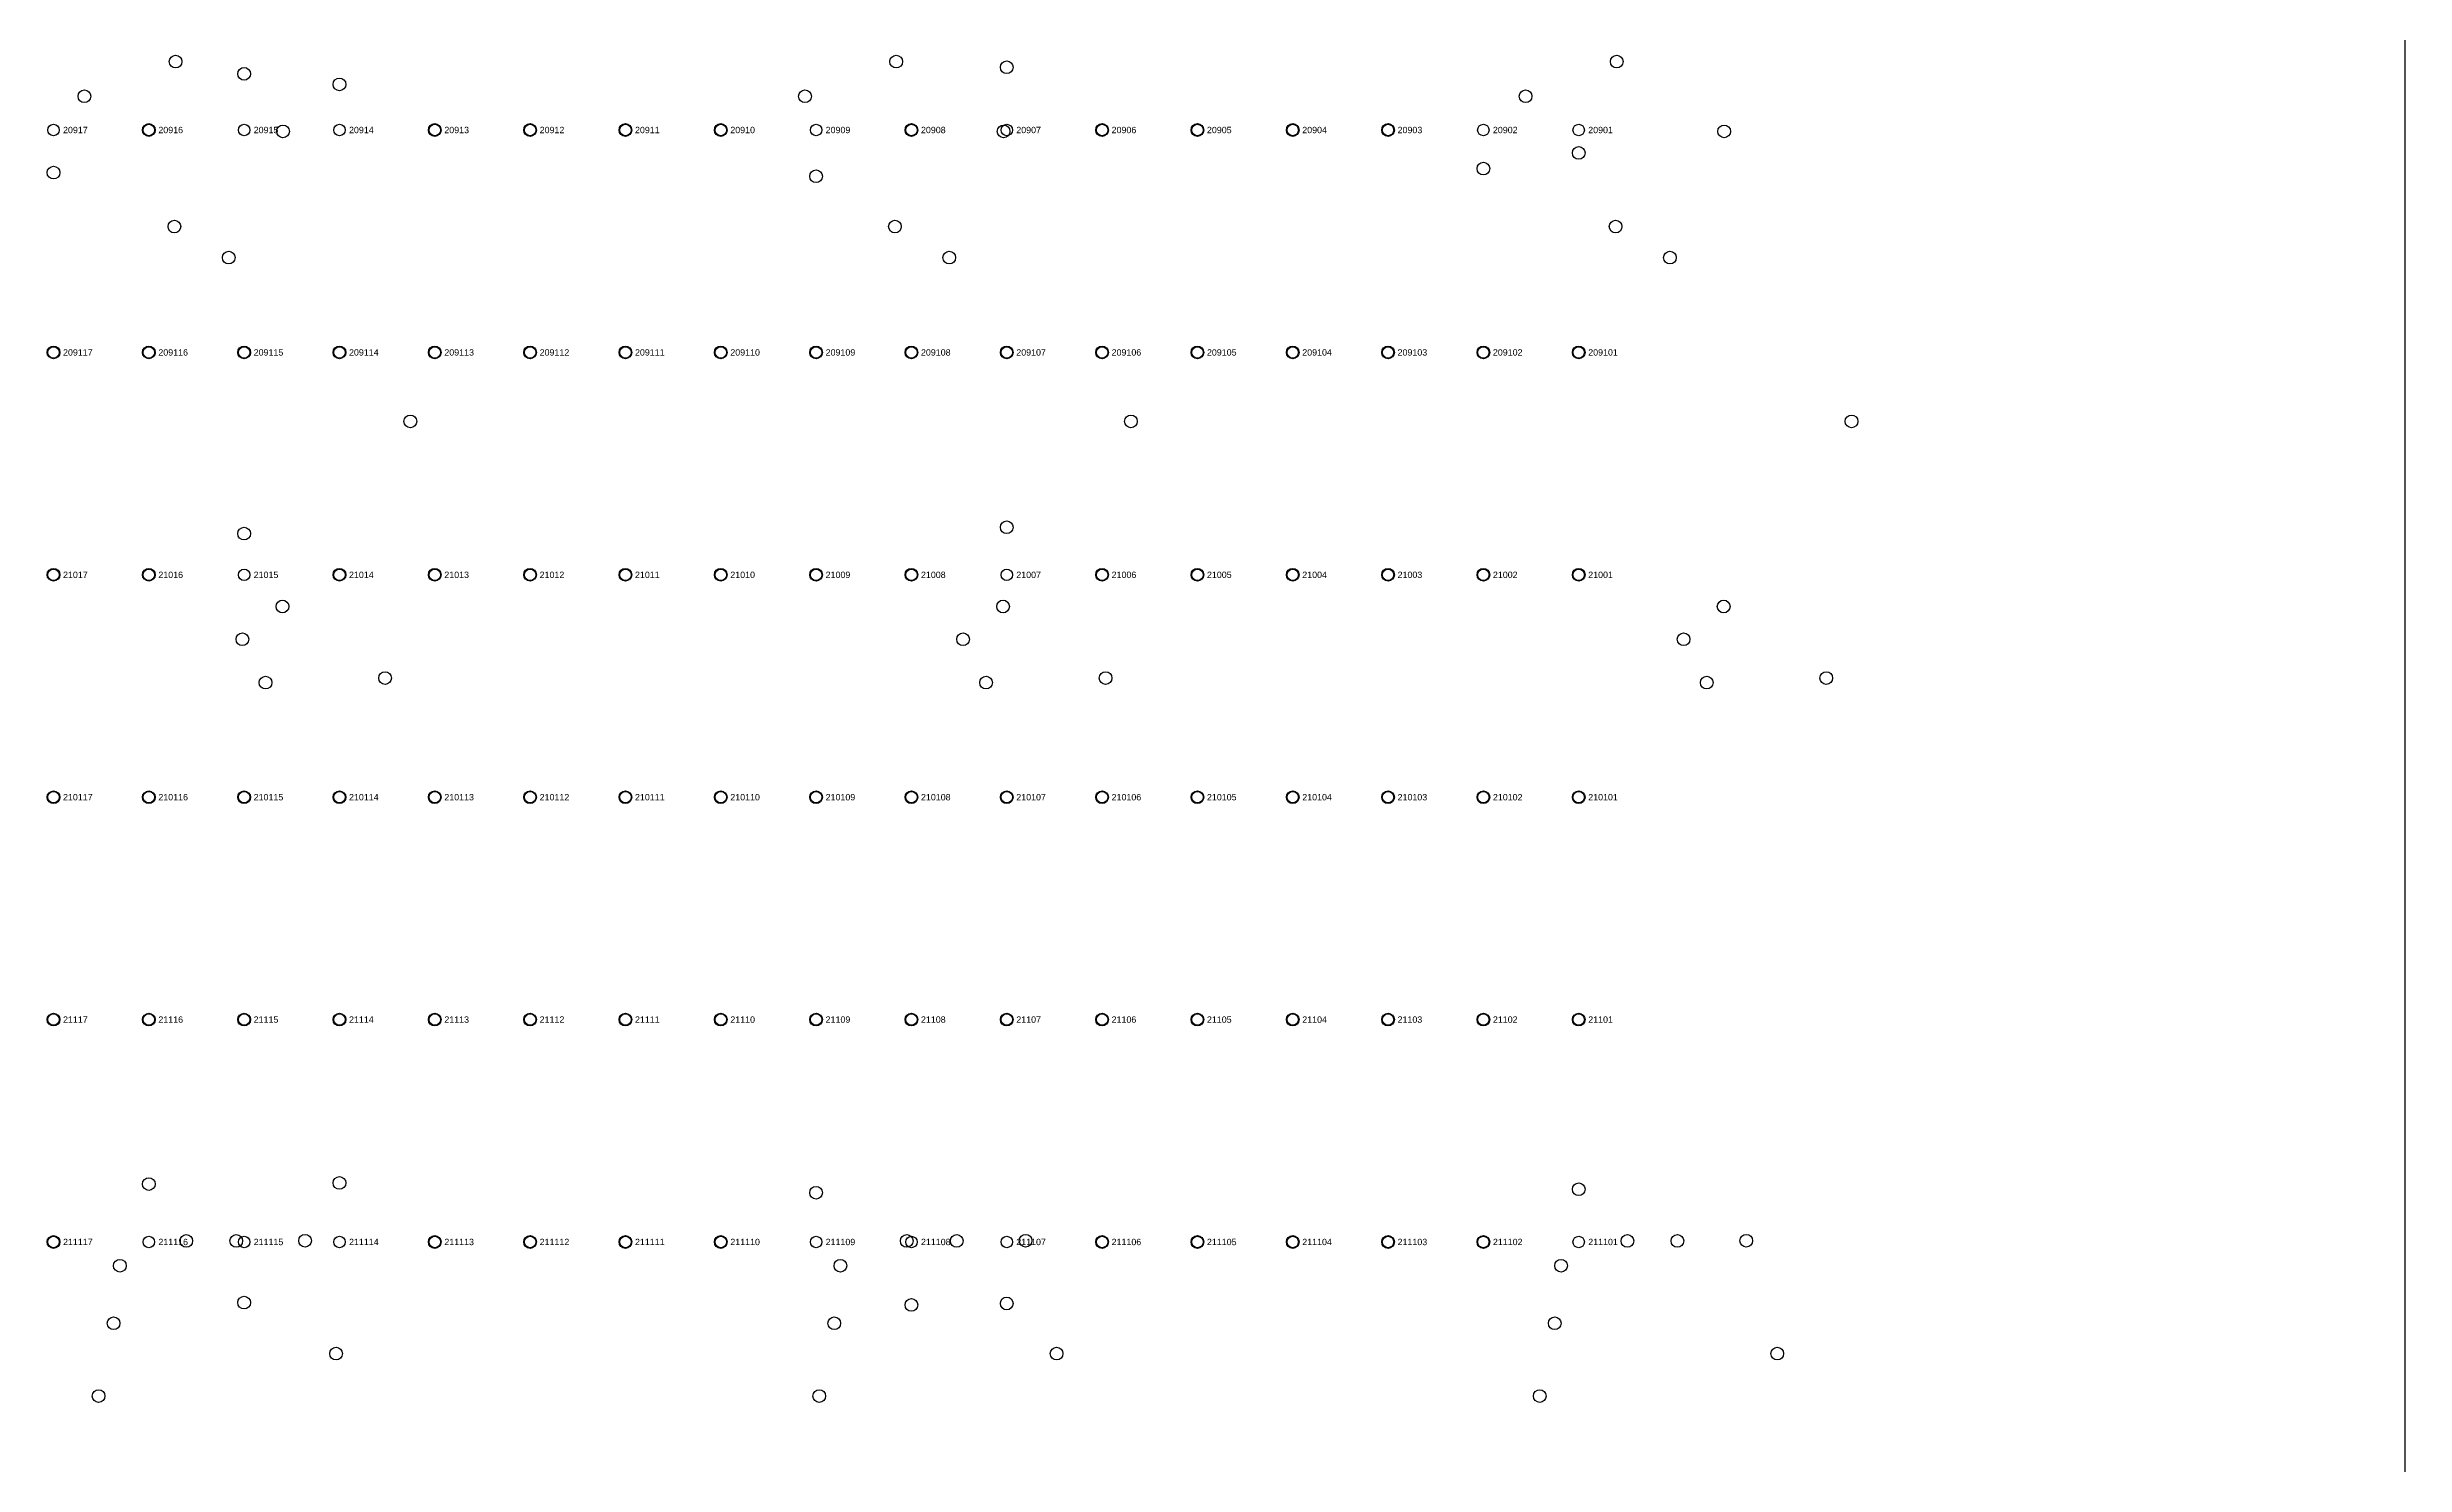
# Model space of a CAD drawing. Extents: x -5 to 376, y -217 to 241.
# Drawn here: x 282 to 376.2, y 12 to 68.7 of the extents above; entities that cross this region are included whole.
import ezdxf

# ---------------------------------------------------------------- set-up
doc = ezdxf.new("R2010")
doc.units = 0
for name, color, linetype in [('BOTTOM_PROBES', 1, 'CONTINUOUS'), ('FIXTURE_INTERFACE_PIN', 4, 'CONTINUOUS'), ('FIXTURE_OUTLINE', 144, 'CONTINUOUS'), ('TESTER_INTERFACE_PIN', 144, 'CONTINUOUS'), ('TESTER_INTERFACE_PIN_LABEL', 144, 'CONTINUOUS')]:
    doc.layers.add(name, color=color, linetype=linetype)
doc.styles.get("Standard").update_dxf_attribs({"font": 'arial.ttf'})

msp = doc.modelspace()

# ---------------------------------------------------------------- linework, layer by layer
at = {"layer": 'BOTTOM_PROBES'}
for centre in [(287.10128, 68.07454), (315.90234, 68.07454), (344.7034, 68.07454), (283.45638, 66.69278), (312.25744, 66.69278), (341.0585, 66.69278), (291.39388, 65.28308), (320.19494, 65.28308), (348.996, 65.28308), (287.05302, 61.48324), (315.85408, 61.48324), (344.65514, 61.48324), (289.22472, 60.24372), (318.02578, 60.24372), (346.82684, 60.24372), (296.48404, 53.69306), (325.2851, 53.69306), (354.08616, 53.69306), (291.37356, 46.29404), (320.17462, 46.29404), (348.97568, 46.29404), (289.77336, 44.9834), (318.57442, 44.9834), (347.37548, 44.9834), (290.69538, 43.25366), (295.47312, 43.434), (319.49644, 43.25366), (324.27418, 43.434), (348.2975, 43.25366), (353.07524, 43.434), (287.52546, 20.93214), (289.52444, 20.93214), (292.27526, 20.9423), (316.32652, 20.93214), (318.3255, 20.93214), (321.07632, 20.9423), (345.12758, 20.93214), (347.12656, 20.93214), (349.87738, 20.9423), (284.8737, 19.94154), (313.67476, 19.94154), (342.47582, 19.94154), (284.62478, 17.64284), (313.42584, 17.64284), (342.2269, 17.64284), (293.51478, 16.43126), (322.31584, 16.43126), (351.1169, 16.43126), (284.02534, 14.732), (312.8264, 14.732), (341.62746, 14.732)]:
    msp.add_circle(centre, 0.254, dxfattribs=at)
at = {"layer": 'FIXTURE_INTERFACE_PIN'}
for centre in [(320.32194, 67.85102), (289.84194, 67.58686), (293.65194, 67.16268), (286.03194, 65.3415), (297.46194, 65.3415), (301.27194, 65.3415), (305.08194, 65.3415), (308.89194, 65.3415), (316.51194, 65.3415), (324.13194, 65.3415), (327.94194, 65.3415), (331.75194, 65.3415), (335.56194, 65.3415), (343.18194, 64.42456), (282.22194, 63.63716), (312.70194, 63.49492), (339.37194, 63.79718), (282.22194, 56.4515), (286.03194, 56.4515), (289.84194, 56.4515), (293.65194, 56.4515), (297.46194, 56.4515), (301.27194, 56.4515), (305.08194, 56.4515), (308.89194, 56.4515), (312.70194, 56.4515), (316.51194, 56.4515), (320.32194, 56.4515), (324.13194, 56.4515), (327.94194, 56.4515), (331.75194, 56.4515), (335.56194, 56.4515), (339.37194, 56.4515), (343.18194, 56.4515), (289.84194, 49.20996), (320.32194, 49.46396), (282.22194, 47.5615), (286.03194, 47.5615), (293.65194, 47.5615), (297.46194, 47.5615), (301.27194, 47.5615), (305.08194, 47.5615), (308.89194, 47.5615), (312.70194, 47.5615), (316.51194, 47.5615), (324.13194, 47.5615), (327.94194, 47.5615), (331.75194, 47.5615), (335.56194, 47.5615), (339.37194, 47.5615), (343.18194, 47.5615), (282.22194, 38.6715), (286.03194, 38.6715), (289.84194, 38.6715), (293.65194, 38.6715), (297.46194, 38.6715), (301.27194, 38.6715), (305.08194, 38.6715), (308.89194, 38.6715), (312.70194, 38.6715), (316.51194, 38.6715), (320.32194, 38.6715), (324.13194, 38.6715), (327.94194, 38.6715), (331.75194, 38.6715), (335.56194, 38.6715), (339.37194, 38.6715), (343.18194, 38.6715), (282.22194, 29.7815), (286.03194, 29.7815), (289.84194, 29.7815), (293.65194, 29.7815), (297.46194, 29.7815), (301.27194, 29.7815), (305.08194, 29.7815), (308.89194, 29.7815), (312.70194, 29.7815), (316.51194, 29.7815), (320.32194, 29.7815), (324.13194, 29.7815), (327.94194, 29.7815), (331.75194, 29.7815), (335.56194, 29.7815), (339.37194, 29.7815), (343.18194, 29.7815), (286.03194, 23.20798), (293.65194, 23.2537), (312.70194, 22.86), (343.18194, 22.99716), (282.22194, 20.8915), (297.46194, 20.8915), (301.27194, 20.8915), (305.08194, 20.8915), (308.89194, 20.8915), (324.13194, 20.8915), (327.94194, 20.8915), (331.75194, 20.8915), (335.56194, 20.8915), (339.37194, 20.8915), (289.84194, 18.47088), (316.51194, 18.37436), (320.32194, 18.43278)]:
    msp.add_circle(centre, 0.254, dxfattribs=at)
at = {"layer": 'FIXTURE_OUTLINE'}
msp.add_line((376.20194, 240.6015), (376.20194, -216.5985), dxfattribs=at)
at = {"layer": 'TESTER_INTERFACE_PIN'}
for centre in [(282.22194, 65.3415), (286.03194, 65.3415), (289.84194, 65.3415), (293.65194, 65.3415), (297.46194, 65.3415), (301.27194, 65.3415), (305.08194, 65.3415), (308.89194, 65.3415), (312.70194, 65.3415), (316.51194, 65.3415), (320.32194, 65.3415), (324.13194, 65.3415), (327.94194, 65.3415), (331.75194, 65.3415), (335.56194, 65.3415), (339.37194, 65.3415), (343.18194, 65.3415), (282.22194, 56.4515), (286.03194, 56.4515), (289.84194, 56.4515), (293.65194, 56.4515), (297.46194, 56.4515), (301.27194, 56.4515), (305.08194, 56.4515), (308.89194, 56.4515), (312.70194, 56.4515), (316.51194, 56.4515), (320.32194, 56.4515), (324.13194, 56.4515), (327.94194, 56.4515), (331.75194, 56.4515), (335.56194, 56.4515), (339.37194, 56.4515), (343.18194, 56.4515), (282.22194, 47.5615), (286.03194, 47.5615), (289.84194, 47.5615), (293.65194, 47.5615), (297.46194, 47.5615), (301.27194, 47.5615), (305.08194, 47.5615), (308.89194, 47.5615), (312.70194, 47.5615), (316.51194, 47.5615), (320.32194, 47.5615), (324.13194, 47.5615), (327.94194, 47.5615), (331.75194, 47.5615), (335.56194, 47.5615), (339.37194, 47.5615), (343.18194, 47.5615), (282.22194, 38.6715), (286.03194, 38.6715), (289.84194, 38.6715), (293.65194, 38.6715), (297.46194, 38.6715), (301.27194, 38.6715), (305.08194, 38.6715), (308.89194, 38.6715), (312.70194, 38.6715), (316.51194, 38.6715), (320.32194, 38.6715), (324.13194, 38.6715), (327.94194, 38.6715), (331.75194, 38.6715), (335.56194, 38.6715), (339.37194, 38.6715), (343.18194, 38.6715), (282.22194, 29.7815), (286.03194, 29.7815), (289.84194, 29.7815), (293.65194, 29.7815), (297.46194, 29.7815), (301.27194, 29.7815), (305.08194, 29.7815), (308.89194, 29.7815), (312.70194, 29.7815), (316.51194, 29.7815), (320.32194, 29.7815), (324.13194, 29.7815), (327.94194, 29.7815), (331.75194, 29.7815), (335.56194, 29.7815), (339.37194, 29.7815), (343.18194, 29.7815), (282.22194, 20.8915), (286.03194, 20.8915), (289.84194, 20.8915), (293.65194, 20.8915), (297.46194, 20.8915), (301.27194, 20.8915), (305.08194, 20.8915), (308.89194, 20.8915), (312.70194, 20.8915), (316.51194, 20.8915), (320.32194, 20.8915), (324.13194, 20.8915), (327.94194, 20.8915), (331.75194, 20.8915), (335.56194, 20.8915), (339.37194, 20.8915), (343.18194, 20.8915)]:
    msp.add_circle(centre, 0.2286, dxfattribs=at)

# ---------------------------------------------------------------- texts
at = {"layer": 'TESTER_INTERFACE_PIN_LABEL'}
for s, p in [('20917', (282.60294, 65.2145)), ('20916', (286.41294, 65.2145)), ('20915', (290.22294, 65.2145)), ('20914', (294.03294, 65.2145)), ('20913', (297.84294, 65.2145)), ('20912', (301.65294, 65.2145)), ('20911', (305.46294, 65.2145)), ('20910', (309.27294, 65.2145)), ('20909', (313.08294, 65.2145)), ('20908', (316.89294, 65.2145)), ('20907', (320.70294, 65.2145)), ('20906', (324.51294, 65.2145)), ('20905', (328.32294, 65.2145)), ('20904', (332.13294, 65.2145)), ('20903', (335.94294, 65.2145)), ('20902', (339.75294, 65.2145)), ('20901', (343.56294, 65.2145)), ('209117', (282.60294, 56.3245)), ('209116', (286.41294, 56.3245)), ('209115', (290.22294, 56.3245)), ('209114', (294.03294, 56.3245)), ('209113', (297.84294, 56.3245)), ('209112', (301.65294, 56.3245)), ('209111', (305.46294, 56.3245)), ('209110', (309.27294, 56.3245)), ('209109', (313.08294, 56.3245)), ('209108', (316.89294, 56.3245)), ('209107', (320.70294, 56.3245)), ('209106', (324.51294, 56.3245)), ('209105', (328.32294, 56.3245)), ('209104', (332.13294, 56.3245)), ('209103', (335.94294, 56.3245)), ('209102', (339.75294, 56.3245)), ('209101', (343.56294, 56.3245)), ('21017', (282.60294, 47.4345)), ('21016', (286.41294, 47.4345)), ('21015', (290.22294, 47.4345)), ('21014', (294.03294, 47.4345)), ('21013', (297.84294, 47.4345)), ('21012', (301.65294, 47.4345)), ('21011', (305.46294, 47.4345)), ('21010', (309.27294, 47.4345)), ('21009', (313.08294, 47.4345)), ('21008', (316.89294, 47.4345)), ('21007', (320.70294, 47.4345)), ('21006', (324.51294, 47.4345)), ('21005', (328.32294, 47.4345)), ('21004', (332.13294, 47.4345)), ('21003', (335.94294, 47.4345)), ('21002', (339.75294, 47.4345)), ('21001', (343.56294, 47.4345)), ('210117', (282.60294, 38.5445)), ('210116', (286.41294, 38.5445)), ('210115', (290.22294, 38.5445)), ('210114', (294.03294, 38.5445)), ('210113', (297.84294, 38.5445)), ('210112', (301.65294, 38.5445)), ('210111', (305.46294, 38.5445)), ('210110', (309.27294, 38.5445)), ('210109', (313.08294, 38.5445)), ('210108', (316.89294, 38.5445)), ('210107', (320.70294, 38.5445)), ('210106', (324.51294, 38.5445)), ('210105', (328.32294, 38.5445)), ('210104', (332.13294, 38.5445)), ('210103', (335.94294, 38.5445)), ('210102', (339.75294, 38.5445)), ('210101', (343.56294, 38.5445)), ('21117', (282.60294, 29.6545)), ('21116', (286.41294, 29.6545)), ('21115', (290.22294, 29.6545)), ('21114', (294.03294, 29.6545)), ('21113', (297.84294, 29.6545)), ('21112', (301.65294, 29.6545)), ('21111', (305.46294, 29.6545)), ('21110', (309.27294, 29.6545)), ('21109', (313.08294, 29.6545)), ('21108', (316.89294, 29.6545)), ('21107', (320.70294, 29.6545)), ('21106', (324.51294, 29.6545)), ('21105', (328.32294, 29.6545)), ('21104', (332.13294, 29.6545)), ('21103', (335.94294, 29.6545)), ('21102', (339.75294, 29.6545)), ('21101', (343.56294, 29.6545)), ('211117', (282.60294, 20.7645)), ('211116', (286.41294, 20.7645)), ('211115', (290.22294, 20.7645)), ('211114', (294.03294, 20.7645)), ('211113', (297.84294, 20.7645)), ('211112', (301.65294, 20.7645)), ('211111', (305.46294, 20.7645)), ('211110', (309.27294, 20.7645)), ('211109', (313.08294, 20.7645)), ('211108', (316.89294, 20.7645)), ('211107', (320.70294, 20.7645)), ('211106', (324.51294, 20.7645)), ('211105', (328.32294, 20.7645)), ('211104', (332.13294, 20.7645)), ('211103', (335.94294, 20.7645)), ('211102', (339.75294, 20.7645)), ('211101', (343.56294, 20.7645))]:
    msp.add_text(s, height=0.254, dxfattribs=at).set_placement(p)

doc.saveas('drawing.dxf')
